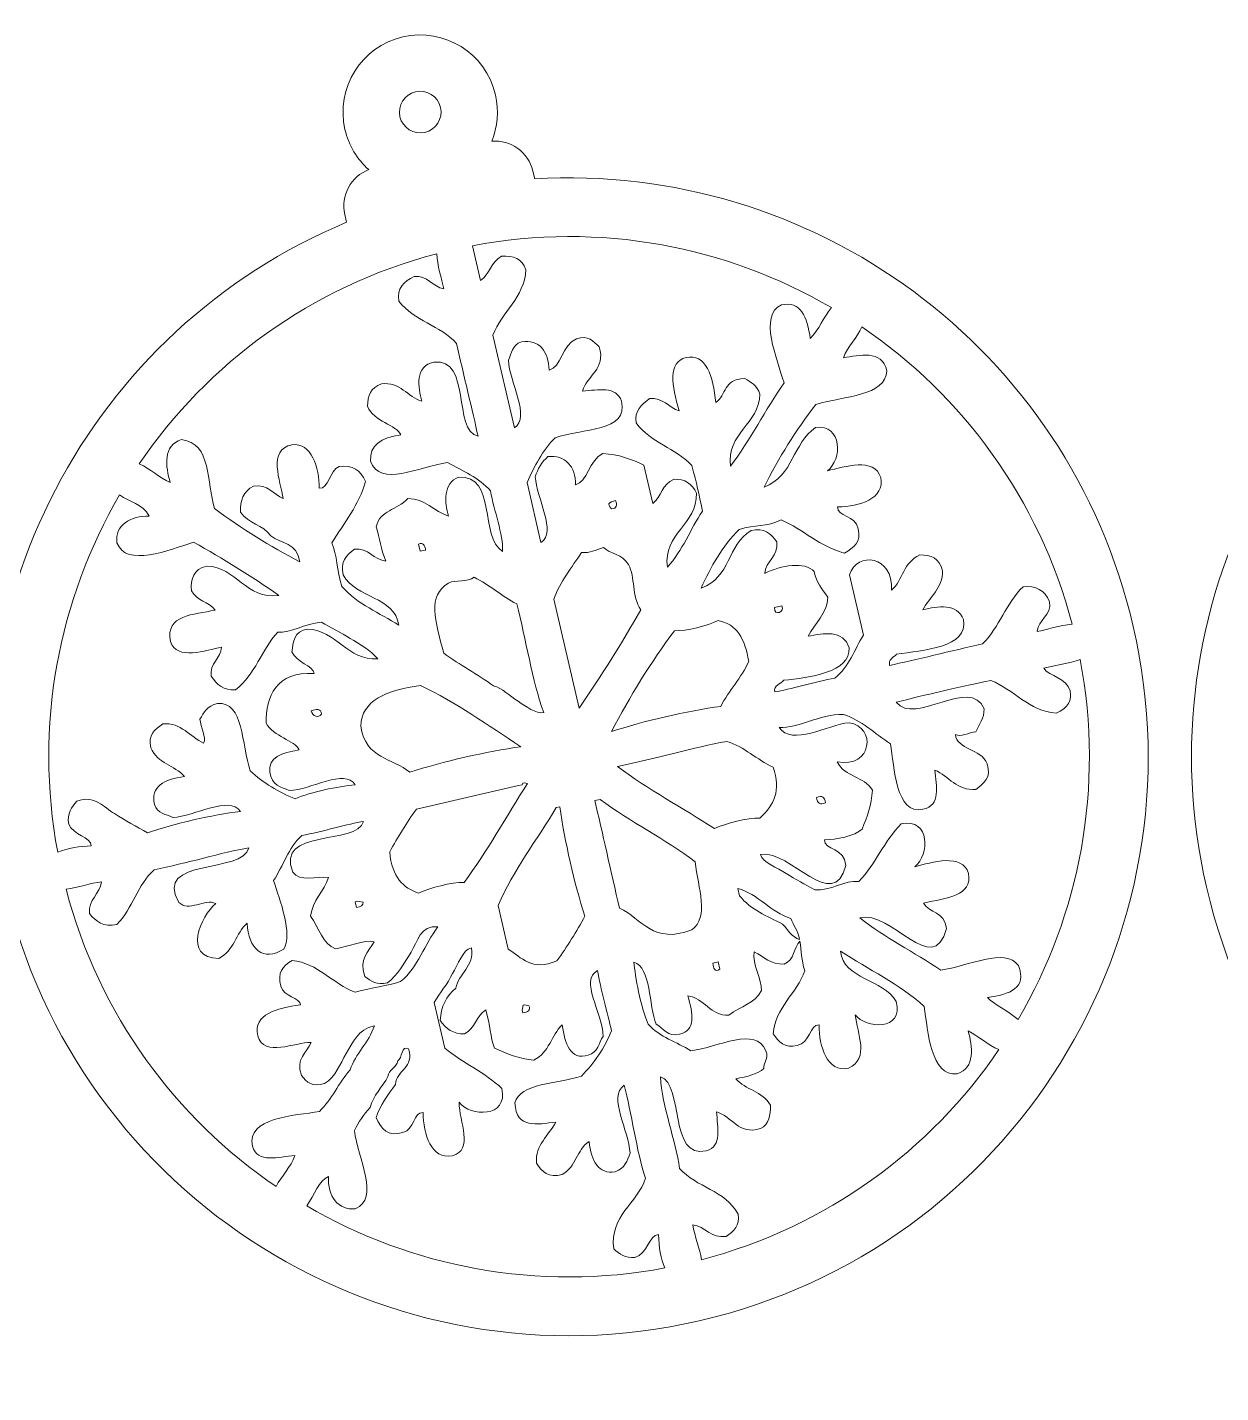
# Model space of a CAD drawing. Header units: millimetres. Extents: x -519 to -76, y -665 to -462.
# Drawn here: x -339.8 to -253.8, y -560.2 to -461.7 of the extents above; entities that cross this region are included whole.
import ezdxf

# ---------------------------------------------------------------- set-up
doc = ezdxf.new("R2010")
doc.units = ezdxf.units.MM
doc.header["$MEASUREMENT"] = 0
doc.layers.add('layer 1', color=7, linetype='Continuous')

msp = doc.modelspace()

# ---------------------------------------------------------------- linework, layer by layer
at = {"layer": 'layer 1', "color": 1, "lineweight": 9}
for points, knots in [([(-303.2271, -472.658), (-283.2504, -471.4451), (-264.7345, -484.7825), (-260.0829, -504.9311), (-254.8979, -527.3894), (-268.9009, -549.7987), (-291.3592, -554.9837), (-313.8175, -560.1686), (-336.2267, -546.1657), (-341.4116, -523.7073), (-346.0633, -503.5588), (-335.2682, -483.4545), (-316.7818, -475.7874), (-316.7818, -475.7874), (-316.9129, -475.2196), (-316.9129, -475.2196), (-317.2288, -473.8515), (-316.4649, -472.4746), (-315.1849, -471.9909), (-316.0143, -471.2515), (-316.6307, -470.2573), (-316.8997, -469.0925), (-317.591, -466.0979), (-315.724, -463.11), (-312.7295, -462.4187), (-309.7351, -461.7274), (-306.7471, -463.5944), (-306.0558, -466.5889), (-305.7868, -467.7538), (-305.9052, -468.9176), (-306.3263, -469.9457), (-304.9641, -469.8194), (-303.674, -470.7222), (-303.3581, -472.0902), (-303.3581, -472.0902), (-303.2271, -472.658), (-303.2271, -472.658)], [0, 0, 0, 0, 0.0833333, 0.0833333, 0.0833333, 0.1666667, 0.1666667, 0.1666667, 0.25, 0.25, 0.25, 0.3333333, 0.3333333, 0.3333333, 0.4166667, 0.4166667, 0.4166667, 0.5, 0.5, 0.5, 0.5833333, 0.5833333, 0.5833333, 0.6666667, 0.6666667, 0.6666667, 0.75, 0.75, 0.75, 0.8333333, 0.8333333, 0.8333333, 0.9166667, 0.9166667, 0.9166667, 1, 1, 1, 1]), ([(-216.6193, -472.6579), (-196.643, -471.4451), (-178.1271, -484.7825), (-173.4755, -504.9309), (-168.2905, -527.3893), (-182.2935, -549.7987), (-204.7517, -554.9836), (-227.2101, -560.1685), (-249.6193, -546.1656), (-254.8042, -523.7072), (-259.4558, -503.5588), (-248.6607, -483.4545), (-230.1743, -475.7874), (-230.1743, -475.7874), (-230.3053, -475.2196), (-230.3053, -475.2196), (-230.6213, -473.8515), (-229.8573, -472.4746), (-228.5773, -471.9909), (-229.4066, -471.2515), (-230.0231, -470.2573), (-230.292, -469.0924), (-230.9834, -466.0979), (-229.1162, -463.11), (-226.122, -462.4187), (-223.1273, -461.7274), (-220.1396, -463.5944), (-219.4482, -466.5889), (-219.1793, -467.7538), (-219.2976, -468.9176), (-219.7187, -469.9457), (-218.3563, -469.8193), (-217.0662, -470.7222), (-216.7505, -472.0902), (-216.7505, -472.0902), (-216.6193, -472.6579), (-216.6193, -472.6579)], [0, 0, 0, 0, 0.0833333, 0.0833333, 0.0833333, 0.1666667, 0.1666667, 0.1666667, 0.25, 0.25, 0.25, 0.3333333, 0.3333333, 0.3333333, 0.4166667, 0.4166667, 0.4166667, 0.5, 0.5, 0.5, 0.5833333, 0.5833333, 0.5833333, 0.6666667, 0.6666667, 0.6666667, 0.75, 0.75, 0.75, 0.8333333, 0.8333333, 0.8333333, 0.9166667, 0.9166667, 0.9166667, 1, 1, 1, 1]), ([(-311.8151, -466.3791), (-311.008, -466.1928), (-310.2026, -466.6961), (-310.0162, -467.5033), (-309.8299, -468.3104), (-310.3332, -469.1159), (-311.1404, -469.3023), (-311.9474, -469.4886), (-312.7529, -468.9853), (-312.9392, -468.1781), (-313.1256, -467.371), (-312.6223, -466.5655), (-311.8151, -466.3791)], [0, 0, 0, 0, 0.25, 0.25, 0.25, 0.5, 0.5, 0.5, 0.75, 0.75, 0.75, 1, 1, 1, 1]), ([(-307.1412, -479.9767), (-307.1412, -479.9767), (-307.1412, -479.9767), (-307.1412, -479.9767), (-306.4282, -479.5238), (-306.4055, -478.6414), (-305.6082, -478.2392), (-304.7827, -478.1802), (-304.1211, -478.3785), (-303.8598, -479.2192), (-303.9766, -481.2048), (-305.5933, -482.2526), (-306.2316, -483.9168), (-306.2316, -483.9168), (-304.6862, -490.6102), (-304.6862, -490.6102), (-303.5047, -489.8142), (-305.0424, -487.3144), (-305.1218, -485.7323), (-304.877, -485.2523), (-304.8631, -484.6203), (-304.1835, -484.4098), (-302.886, -484.1725), (-302.215, -485.1404), (-302.1932, -486.4384), (-301.304, -486.2813), (-301.2727, -484.6175), (-300.2222, -484.1892), (-299.3627, -483.8935), (-298.9901, -484.3712), (-298.5682, -484.7733), (-298.079, -486.3897), (-299.4731, -486.8277), (-299.7713, -487.9535), (-298.6408, -487.8845), (-297.3426, -487.5443), (-296.9729, -488.6919), (-296.43, -490.9008), (-299.8358, -490.6422), (-301.7577, -491.3155), (-302.6721, -492.2419), (-303.2418, -493.385), (-303.7766, -494.5503), (-303.7766, -494.5503), (-302.7767, -498.8818), (-302.7767, -498.8818), (-301.5977, -498.1216), (-303.1065, -495.6765), (-303.1819, -494.1344), (-303.0206, -493.5606), (-302.7197, -493.0758), (-302.2744, -492.6791), (-301.0624, -492.518), (-300.2451, -493.4052), (-300.2834, -494.7099), (-299.4355, -494.5271), (-299.3038, -492.9242), (-298.3132, -492.4575), (-297.1905, -492.5172), (-296.2425, -492.859), (-295.3576, -493.2941), (-295.3576, -493.2941), (-294.7212, -496.0507), (-294.7212, -496.0507), (-294.0708, -495.5579), (-294.0676, -494.6612), (-293.1845, -494.3144), (-292.4149, -494.283), (-291.8748, -494.6216), (-291.5676, -495.3226), (-291.495, -497.5781), (-293.9973, -498.2252), (-293.6595, -500.6489), (-292.5732, -499.4506), (-292.0059, -497.936), (-291.1365, -496.6073), (-291.3957, -495.2615), (-291.552, -494.677), (-291.8941, -493.3259), (-293.0875, -492.058), (-294.837, -491.6878), (-295.9207, -490.2461), (-296.0634, -489.3721), (-295.5192, -488.9229), (-294.9398, -488.4977), (-293.9871, -488.4073), (-293.5421, -489.1325), (-292.8031, -489.3889), (-293.3565, -487.5279), (-293.647, -485.8712), (-292.3072, -485.5398), (-290.9195, -485.1926), (-290.3226, -486.9003), (-290.1771, -488.7826), (-289.3821, -488.2641), (-289.6704, -487.073), (-288.0854, -487.0531), (-287.6512, -487.3115), (-287.1766, -487.5201), (-286.9957, -488.1856), (-287.0439, -490.3253), (-289.426, -491.0076), (-289.1167, -493.3753), (-287.6647, -491.4722), (-286.6126, -489.3218), (-285.2476, -487.366), (-285.7669, -485.619), (-287.0988, -482.4916), (-285.44, -481.7423), (-284.0486, -481.4342), (-283.5845, -482.6035), (-283.3587, -484.1643), (-282.7078, -483.5141), (-282.4149, -482.6384), (-281.8369, -481.9389), (-289.4001, -477.52), (-298.5155, -475.7279), (-307.7187, -477.4755), (-307.7187, -477.4755), (-307.1412, -479.9767), (-307.1412, -479.9767)], [0, 0, 0, 0, 0.025, 0.025, 0.025, 0.05, 0.05, 0.05, 0.075, 0.075, 0.075, 0.1, 0.1, 0.1, 0.125, 0.125, 0.125, 0.15, 0.15, 0.15, 0.175, 0.175, 0.175, 0.2, 0.2, 0.2, 0.225, 0.225, 0.225, 0.25, 0.25, 0.25, 0.275, 0.275, 0.275, 0.3, 0.3, 0.3, 0.325, 0.325, 0.325, 0.35, 0.35, 0.35, 0.375, 0.375, 0.375, 0.4, 0.4, 0.4, 0.425, 0.425, 0.425, 0.45, 0.45, 0.45, 0.475, 0.475, 0.475, 0.5, 0.5, 0.5, 0.525, 0.525, 0.525, 0.55, 0.55, 0.55, 0.575, 0.575, 0.575, 0.6, 0.6, 0.6, 0.625, 0.625, 0.625, 0.65, 0.65, 0.65, 0.675, 0.675, 0.675, 0.7, 0.7, 0.7, 0.725, 0.725, 0.725, 0.75, 0.75, 0.75, 0.775, 0.775, 0.775, 0.8, 0.8, 0.8, 0.825, 0.825, 0.825, 0.85, 0.85, 0.85, 0.875, 0.875, 0.875, 0.9, 0.9, 0.9, 0.925, 0.925, 0.925, 0.95, 0.95, 0.95, 0.975, 0.975, 0.975, 1, 1, 1, 1]), ([(-331.7267, -493.1924), (-330.9267, -493.552), (-330.3135, -494.208), (-329.5004, -494.5427), (-329.8309, -493.4126), (-330.0414, -491.8474), (-328.6891, -491.4519), (-326.4907, -491.7184), (-326.8866, -494.551), (-326.2966, -496.4276), (-324.3561, -497.8795), (-322.2975, -499.1391), (-320.158, -500.2641), (-320.3612, -498.8564), (-321.5143, -498.9664), (-322.2482, -498.3965), (-322.8206, -497.5762), (-323.8606, -497.5006), (-324.4387, -496.6926), (-324.4592, -495.8552), (-324.2464, -495.1635), (-323.4884, -494.8135), (-322.4702, -494.6188), (-322.0752, -495.4286), (-321.3484, -495.7006), (-321.5551, -494.4674), (-322.4967, -492.154), (-320.7221, -491.8244), (-319.3182, -491.6274), (-318.7596, -493.487), (-318.7528, -494.9637), (-318.0801, -495.0059), (-318.0199, -493.6994), (-317.317, -493.3888), (-316.3696, -493.251), (-315.7715, -493.6689), (-315.4114, -494.4677), (-315.888, -496.1563), (-316.9703, -497.464), (-317.8437, -498.9015), (-317.4669, -499.7752), (-317.4848, -500.8663), (-317.1163, -502.0521), (-315.9771, -503.3433), (-314.4037, -503.9406), (-313.0168, -504.8397), (-313.3387, -502.7097), (-316.0984, -502.9476), (-317.035, -501.2023), (-317.2656, -500.2733), (-316.8185, -499.7685), (-316.218, -499.3545), (-315.2109, -499.2406), (-314.8278, -500.129), (-313.9471, -500.2139), (-314.3665, -499.334), (-314.37, -498.5799), (-314.6538, -497.749), (-314.3689, -496.5177), (-313.1683, -496.5404), (-312.3609, -495.7006), (-311.1176, -495.689), (-310.4724, -496.6354), (-309.4418, -496.9618), (-309.7534, -495.9868), (-309.8166, -494.5794), (-308.7065, -494.1641), (-305.9509, -493.9808), (-307.227, -498.514), (-305.5361, -499.5188), (-305.4992, -498.2635), (-306.1666, -496.575), (-306.4023, -495.1565), (-307.2558, -494.1826), (-308.4244, -493.7158), (-309.5023, -493.1035), (-311.5622, -493.3987), (-314.3874, -494.9303), (-315.056, -493.0043), (-315.1468, -491.8628), (-314.3079, -491.2989), (-312.8697, -491.1151), (-313.1908, -490.3771), (-314.8322, -490.187), (-315.2798, -489.0436), (-315.2511, -488.3142), (-315.0655, -487.6802), (-314.2697, -487.4323), (-312.9283, -487.2593), (-312.3876, -488.3759), (-311.3516, -488.6896), (-311.6437, -487.7058), (-311.8822, -486.136), (-310.4849, -485.8646), (-307.7745, -485.5787), (-309.1668, -490.7547), (-307.3119, -491.2164), (-307.6862, -489.4656), (-308.3771, -486.6945), (-308.8572, -484.523), (-310.0599, -483.2062), (-311.8992, -482.9187), (-313.018, -481.4712), (-313.1743, -480.5499), (-312.6712, -480.0419), (-311.9094, -479.694), (-310.9386, -479.5853), (-310.5807, -480.4472), (-309.767, -480.5829), (-309.9517, -479.8515), (-310.2462, -478.8761), (-310.2763, -478.0515), (-319.3455, -480.4292), (-326.7999, -485.9628), (-331.7267, -493.1924)], [0, 0, 0, 0, 0.0263158, 0.0263158, 0.0263158, 0.0526316, 0.0526316, 0.0526316, 0.0789474, 0.0789474, 0.0789474, 0.1052632, 0.1052632, 0.1052632, 0.1315789, 0.1315789, 0.1315789, 0.1578947, 0.1578947, 0.1578947, 0.1842105, 0.1842105, 0.1842105, 0.2105263, 0.2105263, 0.2105263, 0.2368421, 0.2368421, 0.2368421, 0.2631579, 0.2631579, 0.2631579, 0.2894737, 0.2894737, 0.2894737, 0.3157895, 0.3157895, 0.3157895, 0.3421053, 0.3421053, 0.3421053, 0.3684211, 0.3684211, 0.3684211, 0.3947368, 0.3947368, 0.3947368, 0.4210526, 0.4210526, 0.4210526, 0.4473684, 0.4473684, 0.4473684, 0.4736842, 0.4736842, 0.4736842, 0.5, 0.5, 0.5, 0.5263158, 0.5263158, 0.5263158, 0.5526316, 0.5526316, 0.5526316, 0.5789474, 0.5789474, 0.5789474, 0.6052632, 0.6052632, 0.6052632, 0.6315789, 0.6315789, 0.6315789, 0.6578947, 0.6578947, 0.6578947, 0.6842105, 0.6842105, 0.6842105, 0.7105263, 0.7105263, 0.7105263, 0.7368421, 0.7368421, 0.7368421, 0.7631579, 0.7631579, 0.7631579, 0.7894737, 0.7894737, 0.7894737, 0.8157895, 0.8157895, 0.8157895, 0.8421053, 0.8421053, 0.8421053, 0.8684211, 0.8684211, 0.8684211, 0.8947368, 0.8947368, 0.8947368, 0.9210526, 0.9210526, 0.9210526, 0.9473684, 0.9473684, 0.9473684, 0.9736842, 0.9736842, 0.9736842, 1, 1, 1, 1]), ([(-279.6367, -483.3289), (-280.0048, -484.1146), (-280.6581, -484.7239), (-280.9675, -485.5473), (-279.8661, -485.3847), (-278.1812, -484.9338), (-277.8468, -486.4888), (-277.9098, -488.3191), (-280.9172, -488.3122), (-282.954, -488.9115), (-284.4007, -490.7783), (-285.6456, -492.7713), (-286.6916, -494.8926), (-284.5457, -494.0204), (-284.6491, -491.7476), (-282.9867, -490.5789), (-281.041, -490.3483), (-281.0428, -492.8872), (-282.1286, -493.6993), (-280.8794, -493.4194), (-278.7489, -492.6926), (-278.2782, -494.1915), (-277.9827, -495.6935), (-279.8171, -496.3141), (-281.3899, -496.2943), (-281.4479, -497.0357), (-280.0529, -496.8737), (-279.9158, -497.8882), (-279.6654, -498.8294), (-280.2355, -499.2601), (-280.8956, -499.6365), (-282.6419, -499.1923), (-283.8716, -497.9305), (-285.4577, -497.2335), (-286.5021, -497.7798), (-287.3611, -497.578), (-288.4775, -497.9307), (-289.7383, -499.131), (-290.5095, -500.6309), (-291.2326, -502.1607), (-289.0488, -501.3919), (-289.3849, -499.0493), (-287.629, -498.0073), (-286.6997, -497.7793), (-286.1938, -498.2286), (-285.7825, -498.8304), (-285.6117, -499.8724), (-286.5862, -500.2001), (-286.6398, -501.1004), (-285.4849, -500.5178), (-283.7468, -500.2136), (-283.0755, -500.971), (-282.8967, -501.8148), (-282.5668, -502.1112), (-282.0936, -502.8164), (-282.1569, -504.0157), (-283.0406, -504.697), (-283.5183, -505.6335), (-282.4302, -505.4037), (-280.9699, -505.1359), (-280.559, -506.4715), (-280.4558, -508.2397), (-283.444, -508.6187), (-285.2763, -508.8045), (-285.471, -509.0949), (-286.0471, -509.1471), (-285.9112, -509.642), (-284.9094, -509.4832), (-282.9971, -508.9201), (-281.58, -508.6422), (-280.5422, -507.8303), (-280.1854, -506.5955), (-279.5318, -505.5436), (-279.5318, -505.5436), (-280.5319, -501.2123), (-280.5319, -501.2123), (-280.0158, -499.4761), (-277.3389, -499.8166), (-277.5103, -502.3112), (-276.6554, -501.5715), (-276.664, -500.2948), (-275.47, -499.7651), (-274.6764, -499.7547), (-274.0357, -499.9816), (-273.8275, -500.908), (-273.7943, -502.1602), (-274.7663, -502.7899), (-275.2488, -503.7243), (-274.166, -503.4627), (-272.7801, -503.2239), (-272.318, -504.4311), (-271.935, -506.4741), (-275.2981, -506.6327), (-277.1378, -506.9256), (-277.3652, -507.1559), (-277.756, -507.2895), (-277.643, -507.7333), (-275.8989, -507.3626), (-273.1211, -506.667), (-270.9465, -506.1873), (-269.7157, -504.9721), (-269.2647, -503.268), (-268.0284, -502.0574), (-267.1103, -501.966), (-266.4599, -502.3048), (-266.1222, -503.1385), (-265.9424, -504.1493), (-266.9427, -504.4207), (-267.0064, -505.2776), (-266.3691, -505.1814), (-265.3543, -504.8215), (-264.4877, -504.7604), (-266.8716, -495.698), (-272.4073, -488.2506), (-279.6367, -483.3289)], [0, 0, 0, 0, 0.0263158, 0.0263158, 0.0263158, 0.0526316, 0.0526316, 0.0526316, 0.0789474, 0.0789474, 0.0789474, 0.1052632, 0.1052632, 0.1052632, 0.1315789, 0.1315789, 0.1315789, 0.1578947, 0.1578947, 0.1578947, 0.1842105, 0.1842105, 0.1842105, 0.2105263, 0.2105263, 0.2105263, 0.2368421, 0.2368421, 0.2368421, 0.2631579, 0.2631579, 0.2631579, 0.2894737, 0.2894737, 0.2894737, 0.3157895, 0.3157895, 0.3157895, 0.3421053, 0.3421053, 0.3421053, 0.3684211, 0.3684211, 0.3684211, 0.3947368, 0.3947368, 0.3947368, 0.4210526, 0.4210526, 0.4210526, 0.4473684, 0.4473684, 0.4473684, 0.4736842, 0.4736842, 0.4736842, 0.5, 0.5, 0.5, 0.5263158, 0.5263158, 0.5263158, 0.5526316, 0.5526316, 0.5526316, 0.5789474, 0.5789474, 0.5789474, 0.6052632, 0.6052632, 0.6052632, 0.6315789, 0.6315789, 0.6315789, 0.6578947, 0.6578947, 0.6578947, 0.6842105, 0.6842105, 0.6842105, 0.7105263, 0.7105263, 0.7105263, 0.7368421, 0.7368421, 0.7368421, 0.7631579, 0.7631579, 0.7631579, 0.7894737, 0.7894737, 0.7894737, 0.8157895, 0.8157895, 0.8157895, 0.8421053, 0.8421053, 0.8421053, 0.8684211, 0.8684211, 0.8684211, 0.8947368, 0.8947368, 0.8947368, 0.9210526, 0.9210526, 0.9210526, 0.9473684, 0.9473684, 0.9473684, 0.9736842, 0.9736842, 0.9736842, 1, 1, 1, 1]), ([(-337.6067, -521.2082), (-336.8894, -520.9003), (-335.9408, -520.7763), (-335.201, -520.746), (-335.1944, -520.0722), (-336.5171, -519.9785), (-336.8061, -519.1794), (-336.9725, -518.4025), (-336.5992, -517.9628), (-336.2221, -517.5256), (-334.9894, -517.0247), (-334.25, -517.9711), (-333.5248, -518.4218), (-332.7465, -518.9082), (-331.93, -519.3462), (-331.133, -519.8069), (-329.2328, -519.1334), (-326.4373, -518.5041), (-324.4345, -518.2604), (-325.2304, -517.079), (-327.7315, -518.6225), (-329.3125, -518.6961), (-329.795, -518.451), (-330.4269, -518.4377), (-330.6355, -517.7548), (-330.9278, -516.4519), (-329.9485, -515.9417), (-328.4735, -515.7367), (-329.193, -514.9094), (-330.394, -514.8523), (-330.8909, -513.6667), (-331.1443, -512.7592), (-330.5956, -512.352), (-330.041, -511.9516), (-328.691, -511.8258), (-328.0829, -512.8937), (-327.0912, -513.3426), (-326.8636, -512.9634), (-327.3206, -512.154), (-327.3555, -511.604), (-327.0727, -511.147), (-326.8716, -510.6371), (-326.0917, -510.4863), (-324.1788, -510.2984), (-324.368, -513.4772), (-323.7294, -515.332), (-322.7889, -516.2262), (-321.68, -516.8444), (-320.4974, -517.3515), (-319.3219, -516.8453), (-317.4427, -516.4544), (-316.1657, -516.3514), (-316.8967, -515.1251), (-319.3895, -516.7148), (-320.9125, -516.7568), (-321.4996, -516.4929), (-322.1949, -516.4134), (-322.3263, -515.4235), (-322.4565, -514.3689), (-321.4615, -514.0176), (-320.2042, -513.8276), (-320.5157, -513.1222), (-322.0795, -512.8707), (-322.589, -511.8901), (-322.6413, -510.0051), (-321.8193, -508.1184), (-319.1254, -508.3248), (-319.1929, -507.7279), (-320.4086, -507.5337), (-320.7307, -506.7582), (-320.6368, -506.032), (-320.5773, -505.2819), (-319.5915, -505.1139), (-317.504, -505.1904), (-316.7578, -507.4057), (-314.5321, -507.2643), (-315.0589, -506.6175), (-315.8511, -506.2143), (-316.5321, -505.7889), (-317.2013, -505.3691), (-317.9157, -505.0076), (-318.6009, -504.61), (-319.8077, -504.7264), (-320.8108, -505.4037), (-321.7517, -505.3374), (-322.9317, -506.6193), (-323.3455, -508.3823), (-324.7986, -509.4947), (-325.622, -509.5523), (-326.1419, -509.1219), (-326.5465, -508.5163), (-326.668, -507.579), (-325.8569, -507.2266), (-325.7898, -506.4072), (-326.9039, -506.6401), (-329.0343, -507.4048), (-329.4753, -506.0113), (-329.8931, -504.0714), (-327.7873, -504.0761), (-326.2675, -503.752), (-326.7316, -503.1197), (-327.5835, -503.1006), (-327.9711, -502.3456), (-328.0223, -501.4918), (-327.8312, -500.7891), (-326.8597, -500.567), (-324.7255, -500.625), (-324.0497, -503.0157), (-321.6697, -502.6905), (-323.6442, -501.2901), (-325.6998, -500.0299), (-327.8115, -498.8524), (-329.5682, -499.3903), (-332.6923, -500.7135), (-333.3355, -498.884), (-333.5269, -497.6221), (-332.3334, -496.9472), (-331.0133, -496.9639), (-331.4787, -496.066), (-332.4464, -495.9677), (-333.1478, -495.4439), (-337.5379, -502.9775), (-339.3255, -512.0472), (-337.6067, -521.2082)], [0, 0, 0, 0, 0.0243902, 0.0243902, 0.0243902, 0.0487805, 0.0487805, 0.0487805, 0.0731707, 0.0731707, 0.0731707, 0.097561, 0.097561, 0.097561, 0.1219512, 0.1219512, 0.1219512, 0.1463415, 0.1463415, 0.1463415, 0.1707317, 0.1707317, 0.1707317, 0.195122, 0.195122, 0.195122, 0.2195122, 0.2195122, 0.2195122, 0.2439024, 0.2439024, 0.2439024, 0.2682927, 0.2682927, 0.2682927, 0.2926829, 0.2926829, 0.2926829, 0.3170732, 0.3170732, 0.3170732, 0.3414634, 0.3414634, 0.3414634, 0.3658537, 0.3658537, 0.3658537, 0.3902439, 0.3902439, 0.3902439, 0.4146341, 0.4146341, 0.4146341, 0.4390244, 0.4390244, 0.4390244, 0.4634146, 0.4634146, 0.4634146, 0.4878049, 0.4878049, 0.4878049, 0.5121951, 0.5121951, 0.5121951, 0.5365854, 0.5365854, 0.5365854, 0.5609756, 0.5609756, 0.5609756, 0.5853659, 0.5853659, 0.5853659, 0.6097561, 0.6097561, 0.6097561, 0.6341463, 0.6341463, 0.6341463, 0.6585366, 0.6585366, 0.6585366, 0.6829268, 0.6829268, 0.6829268, 0.7073171, 0.7073171, 0.7073171, 0.7317073, 0.7317073, 0.7317073, 0.7560976, 0.7560976, 0.7560976, 0.7804878, 0.7804878, 0.7804878, 0.804878, 0.804878, 0.804878, 0.8292683, 0.8292683, 0.8292683, 0.8536585, 0.8536585, 0.8536585, 0.8780488, 0.8780488, 0.8780488, 0.902439, 0.902439, 0.902439, 0.9268293, 0.9268293, 0.9268293, 0.9512195, 0.9512195, 0.9512195, 0.9756098, 0.9756098, 0.9756098, 1, 1, 1, 1]), ([(-297.8925, -496.0919), (-297.8925, -496.0919), (-297.8925, -496.0919), (-297.8925, -496.0919), (-297.8526, -496.2749), (-297.7617, -496.3671), (-297.6681, -496.4556), (-297.3126, -496.4171), (-297.2799, -496.1748), (-297.3948, -495.8394), (-297.6244, -495.8848), (-297.7978, -495.9653), (-297.8925, -496.0919)], [0, 0, 0, 0, 0.25, 0.25, 0.25, 0.5, 0.5, 0.5, 0.75, 0.75, 0.75, 1, 1, 1, 1]), ([(-311.4819, -499.5078), (-311.4819, -499.5078), (-311.4819, -499.5078), (-311.4819, -499.5078), (-311.4819, -499.5078), (-311.0879, -499.4168), (-311.0879, -499.4168), (-311.1314, -499.0654), (-311.2666, -498.8639), (-311.6033, -498.9823), (-311.6033, -498.9823), (-311.4819, -499.5078), (-311.4819, -499.5078)], [0, 0, 0, 0, 0.25, 0.25, 0.25, 0.5, 0.5, 0.5, 0.75, 0.75, 0.75, 1, 1, 1, 1]), ([(-295.5764, -503.7164), (-295.5764, -503.7164), (-295.5764, -503.7164), (-295.5764, -503.7164), (-296.942, -506.158), (-298.4558, -508.5069), (-300.019, -510.8264), (-300.019, -510.8264), (-301.8376, -502.9493), (-301.8376, -502.9493), (-301.401, -501.686), (-300.5537, -500.6811), (-299.8481, -499.5867), (-299.2233, -499.6427), (-298.8754, -499.441), (-298.2754, -499.2235), (-297.8003, -499.7053), (-296.8924, -499.6876), (-296.4645, -500.4652), (-295.9683, -501.3656), (-296.2539, -502.7456), (-295.5764, -503.7164)], [0, 0, 0, 0, 0.1428571, 0.1428571, 0.1428571, 0.2857143, 0.2857143, 0.2857143, 0.4285714, 0.4285714, 0.4285714, 0.5714286, 0.5714286, 0.5714286, 0.7142857, 0.7142857, 0.7142857, 0.8571429, 0.8571429, 0.8571429, 1, 1, 1, 1]), ([(-304.5234, -503.2948), (-304.5234, -503.2948), (-304.5234, -503.2948), (-304.5234, -503.2948), (-303.8471, -505.8637), (-303.4195, -508.8382), (-302.5748, -511.1387), (-303.1421, -511.2293), (-303.8417, -510.7), (-304.42, -510.3212), (-305.036, -509.9235), (-305.5453, -509.3641), (-306.2016, -509.2106), (-307.3404, -508.3431), (-308.6308, -507.7102), (-309.7847, -506.8591), (-310.3878, -504.5059), (-311.001, -502.691), (-309.4317, -501.7992), (-308.9492, -501.5265), (-308.0763, -501.7807), (-307.5926, -501.3746), (-306.5093, -501.9155), (-305.5972, -502.7359), (-304.5234, -503.2948)], [0, 0, 0, 0, 0.125, 0.125, 0.125, 0.25, 0.25, 0.25, 0.375, 0.375, 0.375, 0.5, 0.5, 0.5, 0.625, 0.625, 0.625, 0.75, 0.75, 0.75, 0.875, 0.875, 0.875, 1, 1, 1, 1]), ([(-285.405, -503.4433), (-285.405, -503.4433), (-285.405, -503.4433), (-285.405, -503.4433), (-285.405, -503.4433), (-285.933, -503.5652), (-285.933, -503.5652), (-285.9992, -504.2253), (-285.1487, -503.8642), (-285.405, -503.4433)], [0, 0, 0, 0, 0.3333333, 0.3333333, 0.3333333, 0.6666667, 0.6666667, 0.6666667, 1, 1, 1, 1]), ([(-290.0008, -504.5043), (-290.0008, -504.5043), (-290.0008, -504.5043), (-290.0008, -504.5043), (-290.8086, -504.8743), (-292.2638, -505.2669), (-293.1544, -505.2323), (-294.8713, -507.5286), (-296.3525, -509.9744), (-297.6976, -512.5031), (-295.4042, -511.7525), (-292.2111, -511.0015), (-289.8178, -510.6838), (-289.2321, -509.5528), (-288.3219, -508.6222), (-287.8011, -507.4528), (-288.0919, -505.7852), (-288.6202, -504.76), (-290.0008, -504.5043)], [0, 0, 0, 0, 0.1666667, 0.1666667, 0.1666667, 0.3333333, 0.3333333, 0.3333333, 0.5, 0.5, 0.5, 0.6666667, 0.6666667, 0.6666667, 0.8333333, 0.8333333, 0.8333333, 1, 1, 1, 1]), ([(-263.9094, -507.3179), (-264.6733, -507.5917), (-265.705, -507.6988), (-266.5333, -507.9362), (-266.1422, -508.5312), (-264.8437, -508.6497), (-264.6365, -509.5731), (-264.5003, -510.1726), (-264.7568, -510.8369), (-265.6427, -511.1843), (-267.6011, -511.0241), (-268.6977, -509.4775), (-270.3398, -508.815), (-273.1949, -509.4313), (-274.8602, -509.8051), (-277.169, -510.3916), (-275.841, -512.111), (-271.798, -508.4718), (-270.8327, -510.8638), (-270.8017, -511.5578), (-271.2192, -511.9726), (-271.4193, -512.518), (-271.9128, -512.5884), (-272.5561, -512.9013), (-272.8973, -512.7217), (-272.8062, -513.8043), (-271.0545, -513.7128), (-270.615, -514.8226), (-270.2867, -515.8123), (-270.8434, -516.2513), (-271.4326, -516.6679), (-272.7803, -516.7927), (-273.3855, -515.7238), (-274.3764, -515.2757), (-274.2841, -516.4599), (-273.9152, -517.8135), (-275.2485, -518.1051), (-277.2164, -518.5318), (-277.2848, -515.0455), (-277.5826, -513.3903), (-278.6988, -512.6605), (-279.6673, -511.6888), (-280.9734, -511.2699), (-282.7336, -511.2418), (-284.1962, -512.2809), (-285.5998, -512.1981), (-284.7138, -513.5798), (-282.0887, -512.0236), (-280.5609, -511.8629), (-278.5907, -512.1576), (-278.8729, -515.1666), (-281.4272, -514.6909), (-280.8478, -515.7985), (-279.5086, -515.6966), (-278.8811, -516.731), (-278.938, -517.783), (-279.266, -518.6654), (-279.6217, -519.5299), (-280.1628, -520.0382), (-281.5011, -520.3065), (-282.3456, -520.2967), (-282.368, -521.0971), (-280.8421, -520.859), (-280.8099, -522.1546), (-281.7029, -525.6742), (-284.7614, -521.0158), (-286.9411, -521.3577), (-286.847, -521.9646), (-285.6947, -522.3272), (-285.1056, -522.7303), (-284.4266, -523.1457), (-283.7341, -523.5387), (-283.0352, -523.912), (-281.9164, -524.0231), (-280.8722, -523.1832), (-279.8544, -523.3154), (-278.6438, -522.0486), (-278.054, -520.3957), (-276.8025, -519.1546), (-274.6819, -518.7322), (-274.7679, -521.4123), (-275.8136, -522.2448), (-274.6244, -521.9404), (-272.3743, -521.2244), (-271.9677, -522.7413), (-271.6238, -524.3368), (-273.5607, -524.5147), (-275.2075, -524.8706), (-274.7641, -525.6585), (-273.6793, -525.4241), (-273.539, -526.698), (-274.4952, -530.375), (-277.5116, -525.3299), (-279.8012, -525.9311), (-277.9661, -527.3691), (-275.8811, -528.4068), (-273.955, -529.6996), (-271.9922, -529.4354), (-269.3134, -528.0237), (-268.3589, -529.3737), (-267.7099, -531.0152), (-268.9969, -531.4478), (-270.5879, -531.6849), (-270.1508, -532.1385), (-269.0935, -532.6539), (-268.3822, -533.2562), (-263.9481, -525.6796), (-262.15, -516.542), (-263.9094, -507.3179)], [0, 0, 0, 0, 0.0277778, 0.0277778, 0.0277778, 0.0555556, 0.0555556, 0.0555556, 0.0833333, 0.0833333, 0.0833333, 0.1111111, 0.1111111, 0.1111111, 0.1388889, 0.1388889, 0.1388889, 0.1666667, 0.1666667, 0.1666667, 0.1944444, 0.1944444, 0.1944444, 0.2222222, 0.2222222, 0.2222222, 0.25, 0.25, 0.25, 0.2777778, 0.2777778, 0.2777778, 0.3055556, 0.3055556, 0.3055556, 0.3333333, 0.3333333, 0.3333333, 0.3611111, 0.3611111, 0.3611111, 0.3888889, 0.3888889, 0.3888889, 0.4166667, 0.4166667, 0.4166667, 0.4444444, 0.4444444, 0.4444444, 0.4722222, 0.4722222, 0.4722222, 0.5, 0.5, 0.5, 0.5277778, 0.5277778, 0.5277778, 0.5555556, 0.5555556, 0.5555556, 0.5833333, 0.5833333, 0.5833333, 0.6111111, 0.6111111, 0.6111111, 0.6388889, 0.6388889, 0.6388889, 0.6666667, 0.6666667, 0.6666667, 0.6944444, 0.6944444, 0.6944444, 0.7222222, 0.7222222, 0.7222222, 0.75, 0.75, 0.75, 0.7777778, 0.7777778, 0.7777778, 0.8055556, 0.8055556, 0.8055556, 0.8333333, 0.8333333, 0.8333333, 0.8611111, 0.8611111, 0.8611111, 0.8888889, 0.8888889, 0.8888889, 0.9166667, 0.9166667, 0.9166667, 0.9444444, 0.9444444, 0.9444444, 0.9722222, 0.9722222, 0.9722222, 1, 1, 1, 1]), ([(-311.4616, -509.181), (-311.4616, -509.181), (-311.4616, -509.181), (-311.4616, -509.181), (-313.942, -509.5051), (-315.6976, -510.2777), (-315.763, -512.1114), (-315.3968, -514.5173), (-313.4474, -514.3938), (-312.2256, -515.4418), (-309.8916, -514.6626), (-306.658, -513.9429), (-304.2209, -513.5937), (-306.5952, -512.0616), (-308.8789, -510.3845), (-311.4616, -509.181)], [0, 0, 0, 0, 0.2, 0.2, 0.2, 0.4, 0.4, 0.4, 0.6, 0.6, 0.6, 0.8, 0.8, 0.8, 1, 1, 1, 1]), ([(-318.5889, -511.2419), (-318.5889, -511.2419), (-318.5889, -511.2419), (-318.5889, -511.2419), (-318.6225, -510.8176), (-318.9687, -510.8845), (-319.3384, -510.9996), (-319.2583, -511.3934), (-318.7969, -511.5784), (-318.5889, -511.2419)], [0, 0, 0, 0, 0.3333333, 0.3333333, 0.3333333, 0.6666667, 0.6666667, 0.6666667, 1, 1, 1, 1]), ([(-289.3753, -513.2096), (-289.3753, -513.2096), (-289.3753, -513.2096), (-289.3753, -513.2096), (-288.1182, -513.5916), (-287.2115, -514.5418), (-286.043, -515.0681), (-285.4409, -516.7747), (-285.9703, -517.8009), (-286.9914, -518.7412), (-287.9177, -518.7149), (-289.4328, -519.1182), (-290.2735, -519.499), (-292.5872, -517.9849), (-295.0299, -516.6842), (-297.2523, -515.0282), (-294.33, -514.3855), (-291.8131, -513.6731), (-289.3753, -513.2096)], [0, 0, 0, 0, 0.1666667, 0.1666667, 0.1666667, 0.3333333, 0.3333333, 0.3333333, 0.5, 0.5, 0.5, 0.6666667, 0.6666667, 0.6666667, 0.8333333, 0.8333333, 0.8333333, 1, 1, 1, 1]), ([(-304.4041, -516.4015), (-304.4041, -516.4015), (-304.4041, -516.4015), (-304.4041, -516.4015), (-304.4041, -516.4015), (-304.1376, -516.34), (-304.1376, -516.34), (-304.0962, -516.0849), (-303.9038, -516.2648), (-303.745, -516.2493), (-305.2768, -518.6268), (-306.6292, -521.1134), (-308.3195, -523.3869), (-309.2457, -523.3602), (-310.7572, -523.766), (-311.6007, -524.1444), (-312.6854, -523.7828), (-313.521, -523.0259), (-313.6719, -521.1692), (-313.0914, -520.1068), (-312.4669, -519.0752), (-311.7532, -518.0981), (-311.7532, -518.0981), (-304.4041, -516.4015), (-304.4041, -516.4015)], [0, 0, 0, 0, 0.125, 0.125, 0.125, 0.25, 0.25, 0.25, 0.375, 0.375, 0.375, 0.5, 0.5, 0.5, 0.625, 0.625, 0.625, 0.75, 0.75, 0.75, 0.875, 0.875, 0.875, 1, 1, 1, 1]), ([(-297.1103, -525.2265), (-297.1103, -525.2265), (-297.1103, -525.2265), (-297.1103, -525.2265), (-295.5282, -525.9925), (-294.6595, -527.8961), (-291.9109, -526.7918), (-290.6024, -525.8938), (-291.4507, -523.783), (-291.6581, -521.8936), (-293.8367, -520.2268), (-296.3154, -519.0397), (-298.5031, -517.3919), (-298.5031, -517.3919), (-298.8982, -517.483), (-298.8982, -517.483), (-298.3546, -519.6399), (-297.73, -522.6584), (-297.1103, -525.2265)], [0, 0, 0, 0, 0.1666667, 0.1666667, 0.1666667, 0.3333333, 0.3333333, 0.3333333, 0.5, 0.5, 0.5, 0.6666667, 0.6666667, 0.6666667, 0.8333333, 0.8333333, 0.8333333, 1, 1, 1, 1]), ([(-282.266, -517.6503), (-282.266, -517.6503), (-282.266, -517.6503), (-282.266, -517.6503), (-282.3019, -517.2264), (-282.5133, -517.0914), (-282.9122, -517.2464), (-282.8784, -517.6731), (-282.6613, -517.8058), (-282.266, -517.6503)], [0, 0, 0, 0, 0.3333333, 0.3333333, 0.3333333, 0.6666667, 0.6666667, 0.6666667, 1, 1, 1, 1]), ([(-301.6846, -517.9865), (-301.6846, -517.9865), (-301.6846, -517.9865), (-301.6846, -517.9865), (-303.061, -520.3463), (-304.7743, -522.4958), (-305.8639, -525.0356), (-305.8639, -525.0356), (-305.1365, -528.1864), (-305.1365, -528.1864), (-304.1684, -528.791), (-303.4539, -529.8055), (-301.6249, -529.0345), (-300.8778, -528.0046), (-300.2196, -526.9159), (-299.6025, -525.8019), (-300.3783, -523.496), (-301.0693, -520.3371), (-301.4209, -517.9257), (-301.4209, -517.9257), (-301.6846, -517.9865), (-301.6846, -517.9865)], [0, 0, 0, 0, 0.1428571, 0.1428571, 0.1428571, 0.2857143, 0.2857143, 0.2857143, 0.4285714, 0.4285714, 0.4285714, 0.5714286, 0.5714286, 0.5714286, 0.7142857, 0.7142857, 0.7142857, 0.8571429, 0.8571429, 0.8571429, 1, 1, 1, 1]), ([(-321.8643, -545.3052), (-321.4796, -544.517), (-320.8021, -543.9131), (-320.506, -543.0723), (-321.7197, -543.1555), (-323.1985, -543.6667), (-323.5655, -542.3944), (-324.0384, -540.3341), (-320.5277, -540.1851), (-318.7495, -539.9036), (-317.8273, -539.0162), (-317.3666, -537.8442), (-316.537, -536.9025), (-316.1486, -535.7229), (-315.1731, -534.9095), (-314.7818, -533.7287), (-315.9896, -533.9326), (-316.3587, -534.9968), (-316.8097, -535.7219), (-317.2764, -536.469), (-317.5318, -537.3832), (-318.3877, -537.8828), (-319.2412, -538.1717), (-319.6672, -537.7767), (-320.0398, -537.2959), (-320.4938, -536.0784), (-319.6363, -535.6785), (-319.3464, -534.9231), (-320.4798, -534.8773), (-322.7343, -536.0374), (-323.1918, -534.4297), (-323.5002, -532.8496), (-321.8526, -532.496), (-320.1137, -532.1946), (-320.1045, -531.6985), (-321.3349, -531.6398), (-321.525, -530.8631), (-321.8001, -529.9041), (-321.369, -529.3892), (-320.7102, -529.016), (-318.8331, -529.19), (-317.7912, -530.6979), (-316.174, -531.285), (-314.895, -530.9493), (-313.8935, -530.8443), (-312.893, -530.5275), (-311.6103, -529.4567), (-311.1822, -527.8526), (-310.2075, -526.5912), (-311.4454, -526.3937), (-311.7006, -527.7208), (-312.1361, -528.4179), (-312.632, -529.2153), (-313.1182, -530.0642), (-313.8425, -530.6115), (-314.6076, -530.8125), (-315.0425, -530.4947), (-315.4667, -530.1558), (-315.9466, -528.8824), (-315.1785, -528.389), (-314.8005, -527.6516), (-315.5323, -527.4993), (-316.694, -528.0399), (-317.5866, -528.1573), (-318.4734, -527.8358), (-318.8144, -526.6495), (-319.3765, -525.805), (-319.2564, -524.6788), (-318.3933, -524.0208), (-318.0829, -523.016), (-318.9664, -522.9307), (-320.1643, -523.3503), (-320.659, -522.6448), (-321.9712, -519.453), (-316.0343, -520.7538), (-315.5596, -518.9769), (-316.6016, -519.1504), (-318.5689, -519.7199), (-320.0222, -520.0073), (-320.9986, -520.8966), (-321.3447, -522.1764), (-322.0437, -523.2398), (-321.6006, -524.6456), (-320.6392, -527.1274), (-321.3152, -528.1843), (-322.7878, -529.1663), (-323.88, -528.1427), (-323.961, -526.3074), (-324.7804, -527.0685), (-324.8687, -528.2897), (-326.0006, -528.8562), (-328.655, -528.8127), (-327.2837, -525.8092), (-326.2216, -524.895), (-326.9726, -524.5175), (-328.1935, -525.5497), (-328.8709, -524.816), (-330.7887, -521.5806), (-324.1932, -522.7646), (-323.8284, -520.886), (-325.722, -521.2047), (-328.3729, -522.0164), (-330.6576, -522.4626), (-331.8866, -523.5663), (-332.1924, -525.2477), (-333.3444, -526.4017), (-334.3125, -526.639), (-334.8626, -526.196), (-335.3206, -525.6142), (-335.4033, -524.6267), (-334.5716, -524.2076), (-334.462, -523.3409), (-335.1791, -523.3895), (-336.1689, -523.7779), (-337.0087, -523.8711), (-334.6265, -532.934), (-329.0925, -540.3826), (-321.8643, -545.3052)], [0, 0, 0, 0, 0.025641, 0.025641, 0.025641, 0.0512821, 0.0512821, 0.0512821, 0.0769231, 0.0769231, 0.0769231, 0.1025641, 0.1025641, 0.1025641, 0.1282051, 0.1282051, 0.1282051, 0.1538462, 0.1538462, 0.1538462, 0.1794872, 0.1794872, 0.1794872, 0.2051282, 0.2051282, 0.2051282, 0.2307692, 0.2307692, 0.2307692, 0.2564103, 0.2564103, 0.2564103, 0.2820513, 0.2820513, 0.2820513, 0.3076923, 0.3076923, 0.3076923, 0.3333333, 0.3333333, 0.3333333, 0.3589744, 0.3589744, 0.3589744, 0.3846154, 0.3846154, 0.3846154, 0.4102564, 0.4102564, 0.4102564, 0.4358974, 0.4358974, 0.4358974, 0.4615385, 0.4615385, 0.4615385, 0.4871795, 0.4871795, 0.4871795, 0.5128205, 0.5128205, 0.5128205, 0.5384615, 0.5384615, 0.5384615, 0.5641026, 0.5641026, 0.5641026, 0.5897436, 0.5897436, 0.5897436, 0.6153846, 0.6153846, 0.6153846, 0.6410256, 0.6410256, 0.6410256, 0.6666667, 0.6666667, 0.6666667, 0.6923077, 0.6923077, 0.6923077, 0.7179487, 0.7179487, 0.7179487, 0.7435897, 0.7435897, 0.7435897, 0.7692308, 0.7692308, 0.7692308, 0.7948718, 0.7948718, 0.7948718, 0.8205128, 0.8205128, 0.8205128, 0.8461538, 0.8461538, 0.8461538, 0.8717949, 0.8717949, 0.8717949, 0.8974359, 0.8974359, 0.8974359, 0.9230769, 0.9230769, 0.9230769, 0.9487179, 0.9487179, 0.9487179, 0.974359, 0.974359, 0.974359, 1, 1, 1, 1]), ([(-316.0658, -525.1753), (-316.0658, -525.1753), (-316.0658, -525.1753), (-316.0658, -525.1753), (-315.757, -525.1444), (-315.5777, -525.0333), (-315.6009, -524.7932), (-315.787, -524.7927), (-315.8955, -524.6639), (-316.1563, -524.7837), (-316.1563, -524.7837), (-316.0658, -525.1753), (-316.0658, -525.1753)], [0, 0, 0, 0, 0.25, 0.25, 0.25, 0.5, 0.5, 0.5, 0.75, 0.75, 0.75, 1, 1, 1, 1]), ([(-288.4629, -524.337), (-288.4629, -524.337), (-288.4629, -524.337), (-288.4629, -524.337), (-287.6512, -525.3663), (-286.4634, -525.8095), (-285.3646, -526.3842), (-284.9709, -526.7713), (-284.6898, -527.3458), (-284.1422, -527.4861), (-284.2688, -526.8441), (-284.5596, -526.4737), (-284.7688, -525.9743), (-286.2208, -525.541), (-287.1131, -524.2111), (-288.5842, -523.8118), (-288.5842, -523.8118), (-288.4629, -524.337), (-288.4629, -524.337)], [0, 0, 0, 0, 0.1666667, 0.1666667, 0.1666667, 0.3333333, 0.3333333, 0.3333333, 0.5, 0.5, 0.5, 0.6666667, 0.6666667, 0.6666667, 0.8333333, 0.8333333, 0.8333333, 1, 1, 1, 1]), ([(-269.7587, -535.4325), (-270.569, -535.0954), (-271.2084, -534.4856), (-271.9756, -534.0802), (-271.6837, -535.1784), (-271.4362, -536.7672), (-272.7811, -537.1696), (-274.6571, -537.4114), (-274.9009, -534.1002), (-275.1431, -532.3244), (-276.9661, -530.684), (-279.1701, -529.6546), (-281.1848, -528.3255), (-280.9655, -530.398), (-278.1043, -530.3232), (-277.1627, -531.9592), (-276.6192, -534.1245), (-279.3716, -533.9263), (-280.1237, -532.9214), (-279.9902, -534.2717), (-279.0331, -536.0821), (-280.6182, -536.7664), (-282.1484, -537.1387), (-282.7441, -535.1881), (-282.7175, -533.657), (-283.4311, -533.6166), (-283.3586, -534.9575), (-284.3147, -535.1293), (-285.2101, -535.3658), (-285.6464, -534.8646), (-286.0316, -534.2853), (-285.8794, -532.3932), (-284.3339, -531.3754), (-283.7576, -529.7478), (-284.0297, -528.9439), (-283.9805, -528.337), (-284.1115, -527.619), (-284.6056, -528.095), (-284.4622, -528.9745), (-285.2557, -529.2653), (-286.1761, -529.2997), (-286.7353, -528.7594), (-287.3955, -528.3772), (-287.5858, -529.2826), (-286.8385, -530.3698), (-286.8874, -531.1612), (-287.3923, -532.1787), (-288.3182, -532.2331), (-289.2424, -532.9514), (-290.5576, -533.0171), (-291.0096, -531.7027), (-292.1916, -531.5596), (-291.8112, -532.8455), (-291.5828, -534.0341), (-292.7973, -534.3251), (-293.6588, -534.5668), (-293.9334, -533.8669), (-294.482, -533.6074), (-294.993, -532.2713), (-294.8326, -529.4824), (-296.0706, -529.1342), (-295.9829, -530.1334), (-295.6018, -532.3553), (-295.0406, -533.5962), (-294.2122, -534.5547), (-292.9894, -534.8712), (-291.9691, -535.5182), (-290.0218, -535.2791), (-287.2485, -533.7133), (-286.5763, -535.5139), (-286.2999, -536.1385), (-286.765, -536.2972), (-286.6975, -536.7885), (-287.1396, -537.185), (-287.9032, -537.3857), (-288.7375, -537.5349), (-288.0043, -538.3368), (-286.8274, -538.4347), (-286.2221, -539.4443), (-286.2349, -540.1465), (-286.3329, -540.7977), (-286.9389, -541.1287), (-288.5546, -541.6212), (-288.9962, -540.2257), (-290.1222, -539.9295), (-290.0502, -541.0594), (-289.6878, -542.3707), (-290.8576, -542.7272), (-293.5744, -543.392), (-292.4544, -537.8913), (-294.1618, -537.4027), (-294.0387, -539.5602), (-293.059, -541.981), (-292.7766, -543.9986), (-291.559, -545.4041), (-289.5326, -545.5211), (-288.5555, -547.3088), (-288.4079, -548.1136), (-288.8723, -548.5336), (-289.4329, -548.8979), (-290.5208, -549.0817), (-290.9237, -548.1659), (-291.8374, -548.0665), (-291.6896, -548.8941), (-291.3092, -549.8134), (-291.2035, -550.5829), (-282.1352, -548.2015), (-274.6826, -542.6647), (-269.7587, -535.4325)], [0, 0, 0, 0, 0.0277778, 0.0277778, 0.0277778, 0.0555556, 0.0555556, 0.0555556, 0.0833333, 0.0833333, 0.0833333, 0.1111111, 0.1111111, 0.1111111, 0.1388889, 0.1388889, 0.1388889, 0.1666667, 0.1666667, 0.1666667, 0.1944444, 0.1944444, 0.1944444, 0.2222222, 0.2222222, 0.2222222, 0.25, 0.25, 0.25, 0.2777778, 0.2777778, 0.2777778, 0.3055556, 0.3055556, 0.3055556, 0.3333333, 0.3333333, 0.3333333, 0.3611111, 0.3611111, 0.3611111, 0.3888889, 0.3888889, 0.3888889, 0.4166667, 0.4166667, 0.4166667, 0.4444444, 0.4444444, 0.4444444, 0.4722222, 0.4722222, 0.4722222, 0.5, 0.5, 0.5, 0.5277778, 0.5277778, 0.5277778, 0.5555556, 0.5555556, 0.5555556, 0.5833333, 0.5833333, 0.5833333, 0.6111111, 0.6111111, 0.6111111, 0.6388889, 0.6388889, 0.6388889, 0.6666667, 0.6666667, 0.6666667, 0.6944444, 0.6944444, 0.6944444, 0.7222222, 0.7222222, 0.7222222, 0.75, 0.75, 0.75, 0.7777778, 0.7777778, 0.7777778, 0.8055556, 0.8055556, 0.8055556, 0.8333333, 0.8333333, 0.8333333, 0.8611111, 0.8611111, 0.8611111, 0.8888889, 0.8888889, 0.8888889, 0.9166667, 0.9166667, 0.9166667, 0.9444444, 0.9444444, 0.9444444, 0.9722222, 0.9722222, 0.9722222, 1, 1, 1, 1]), ([(-293.8367, -551.1745), (-294.1318, -550.5303), (-294.2828, -549.6632), (-294.2987, -548.7753), (-294.996, -548.7933), (-295.0863, -550.1548), (-295.998, -550.4136), (-296.6843, -550.4917), (-297.1114, -550.1613), (-297.523, -549.7943), (-297.8532, -547.4154), (-295.8126, -546.5182), (-295.2385, -544.7046), (-295.8959, -542.7675), (-296.2475, -539.9133), (-296.7844, -538.0082), (-297.9683, -538.8078), (-296.4254, -541.3067), (-296.3512, -542.8898), (-296.5423, -543.4408), (-296.7412, -543.9937), (-297.4227, -544.2429), (-298.6255, -544.4318), (-299.1313, -543.5038), (-299.3107, -542.0509), (-300.2363, -542.669), (-300.1997, -543.8912), (-301.2459, -544.4317), (-302.2244, -544.7388), (-302.6946, -544.2323), (-303.0961, -543.6155), (-303.197, -542.2787), (-302.2097, -541.6248), (-301.7016, -540.6685), (-303.0567, -540.7949), (-304.5721, -541.1852), (-304.6516, -539.2747), (-304.3068, -537.8458), (-301.5775, -537.9011), (-299.848, -537.3372), (-298.9137, -536.3818), (-298.1745, -535.3073), (-297.6935, -534.0712), (-297.9437, -532.9045), (-298.4962, -530.9463), (-298.6934, -529.7397), (-300.0312, -530.418), (-298.3256, -532.7576), (-298.2912, -534.4868), (-298.6418, -534.9433), (-298.6274, -535.6252), (-299.3624, -535.8408), (-300.6837, -536.2186), (-301.0247, -535.0238), (-301.2498, -533.6509), (-302.0612, -534.4134), (-302.15, -535.6292), (-303.2878, -536.194), (-304.3276, -536.0617), (-305.2599, -535.7507), (-306.1185, -535.3287), (-306.4406, -534.5526), (-306.4265, -533.6429), (-306.7555, -532.5691), (-307.4532, -533.0302), (-307.5104, -533.8901), (-308.2892, -534.3048), (-309.0816, -534.321), (-309.6311, -533.9376), (-310.034, -533.326), (-309.9924, -532.3399), (-309.5866, -531.5824), (-308.9131, -530.9953), (-308.7045, -529.9248), (-307.558, -529.4442), (-307.7858, -528.1071), (-308.424, -528.1812), (-308.7517, -529.3552), (-309.1562, -529.9425), (-309.4961, -530.7034), (-310.0655, -531.3204), (-310.4711, -532.0427), (-310.4711, -532.0427), (-309.7128, -535.3269), (-309.7128, -535.3269), (-308.395, -536.3936), (-306.8328, -537.0714), (-305.5833, -538.2428), (-305.1457, -540.3462), (-307.8566, -540.306), (-308.6702, -539.2333), (-308.6871, -540.611), (-307.5793, -542.6864), (-309.1659, -543.0824), (-310.6924, -543.3781), (-311.2448, -541.5355), (-311.2652, -539.973), (-311.9667, -539.9025), (-311.8818, -541.2078), (-312.7298, -541.4141), (-313.7897, -541.7322), (-314.2967, -541.1694), (-314.6412, -540.334), (-314.3663, -539.4209), (-313.7864, -538.6958), (-313.256, -537.9417), (-313.2047, -536.9242), (-311.8547, -536.7201), (-312.3261, -535.3774), (-312.8132, -535.0801), (-312.7777, -536.0646), (-313.0948, -536.2456), (-313.1678, -536.7235), (-313.7579, -536.879), (-313.8002, -537.3745), (-314.2225, -538.125), (-314.8678, -538.7322), (-315.0835, -539.6101), (-315.5743, -540.0883), (-315.9109, -540.6647), (-316.2226, -541.2555), (-315.9822, -543.2771), (-314.3478, -546.1725), (-316.1614, -546.907), (-317.3608, -547.0518), (-318.1932, -545.9843), (-318.0814, -544.587), (-318.8102, -544.8453), (-319.0819, -545.923), (-319.6594, -546.6984), (-312.113, -551.1078), (-303.02, -552.9032), (-293.8367, -551.1745)], [0, 0, 0, 0, 0.0227273, 0.0227273, 0.0227273, 0.0454545, 0.0454545, 0.0454545, 0.0681818, 0.0681818, 0.0681818, 0.0909091, 0.0909091, 0.0909091, 0.1136364, 0.1136364, 0.1136364, 0.1363636, 0.1363636, 0.1363636, 0.1590909, 0.1590909, 0.1590909, 0.1818182, 0.1818182, 0.1818182, 0.2045455, 0.2045455, 0.2045455, 0.2272727, 0.2272727, 0.2272727, 0.25, 0.25, 0.25, 0.2727273, 0.2727273, 0.2727273, 0.2954545, 0.2954545, 0.2954545, 0.3181818, 0.3181818, 0.3181818, 0.3409091, 0.3409091, 0.3409091, 0.3636364, 0.3636364, 0.3636364, 0.3863636, 0.3863636, 0.3863636, 0.4090909, 0.4090909, 0.4090909, 0.4318182, 0.4318182, 0.4318182, 0.4545455, 0.4545455, 0.4545455, 0.4772727, 0.4772727, 0.4772727, 0.5, 0.5, 0.5, 0.5227273, 0.5227273, 0.5227273, 0.5454545, 0.5454545, 0.5454545, 0.5681818, 0.5681818, 0.5681818, 0.5909091, 0.5909091, 0.5909091, 0.6136364, 0.6136364, 0.6136364, 0.6363636, 0.6363636, 0.6363636, 0.6590909, 0.6590909, 0.6590909, 0.6818182, 0.6818182, 0.6818182, 0.7045455, 0.7045455, 0.7045455, 0.7272727, 0.7272727, 0.7272727, 0.75, 0.75, 0.75, 0.7727273, 0.7727273, 0.7727273, 0.7954545, 0.7954545, 0.7954545, 0.8181818, 0.8181818, 0.8181818, 0.8409091, 0.8409091, 0.8409091, 0.8636364, 0.8636364, 0.8636364, 0.8863636, 0.8863636, 0.8863636, 0.9090909, 0.9090909, 0.9090909, 0.9318182, 0.9318182, 0.9318182, 0.9545455, 0.9545455, 0.9545455, 0.9772727, 0.9772727, 0.9772727, 1, 1, 1, 1]), ([(-289.8704, -529.6371), (-289.8704, -529.6371), (-289.991, -529.1143), (-289.991, -529.1143), (-289.991, -529.1143), (-290.3823, -529.2046), (-290.3823, -529.2046), (-290.3417, -529.5569), (-290.277, -529.8738), (-289.8704, -529.6371)], [0, 0, 0, 0, 0.3333333, 0.3333333, 0.3333333, 0.6666667, 0.6666667, 0.6666667, 1, 1, 1, 1]), ([(-304.0754, -532.782), (-304.0754, -532.782), (-304.0754, -532.782), (-304.0754, -532.782), (-303.7243, -532.7384), (-303.5232, -532.6033), (-303.6416, -532.2658), (-303.8153, -532.295), (-303.8625, -532.1393), (-304.0638, -532.2254), (-304.0671, -532.41), (-304.1961, -532.5183), (-304.0754, -532.782)], [0, 0, 0, 0, 0.25, 0.25, 0.25, 0.5, 0.5, 0.5, 0.75, 0.75, 0.75, 1, 1, 1, 1])]:
    msp.add_open_spline(points, degree=3, knots=knots, dxfattribs=at)

doc.saveas('drawing.dxf')
